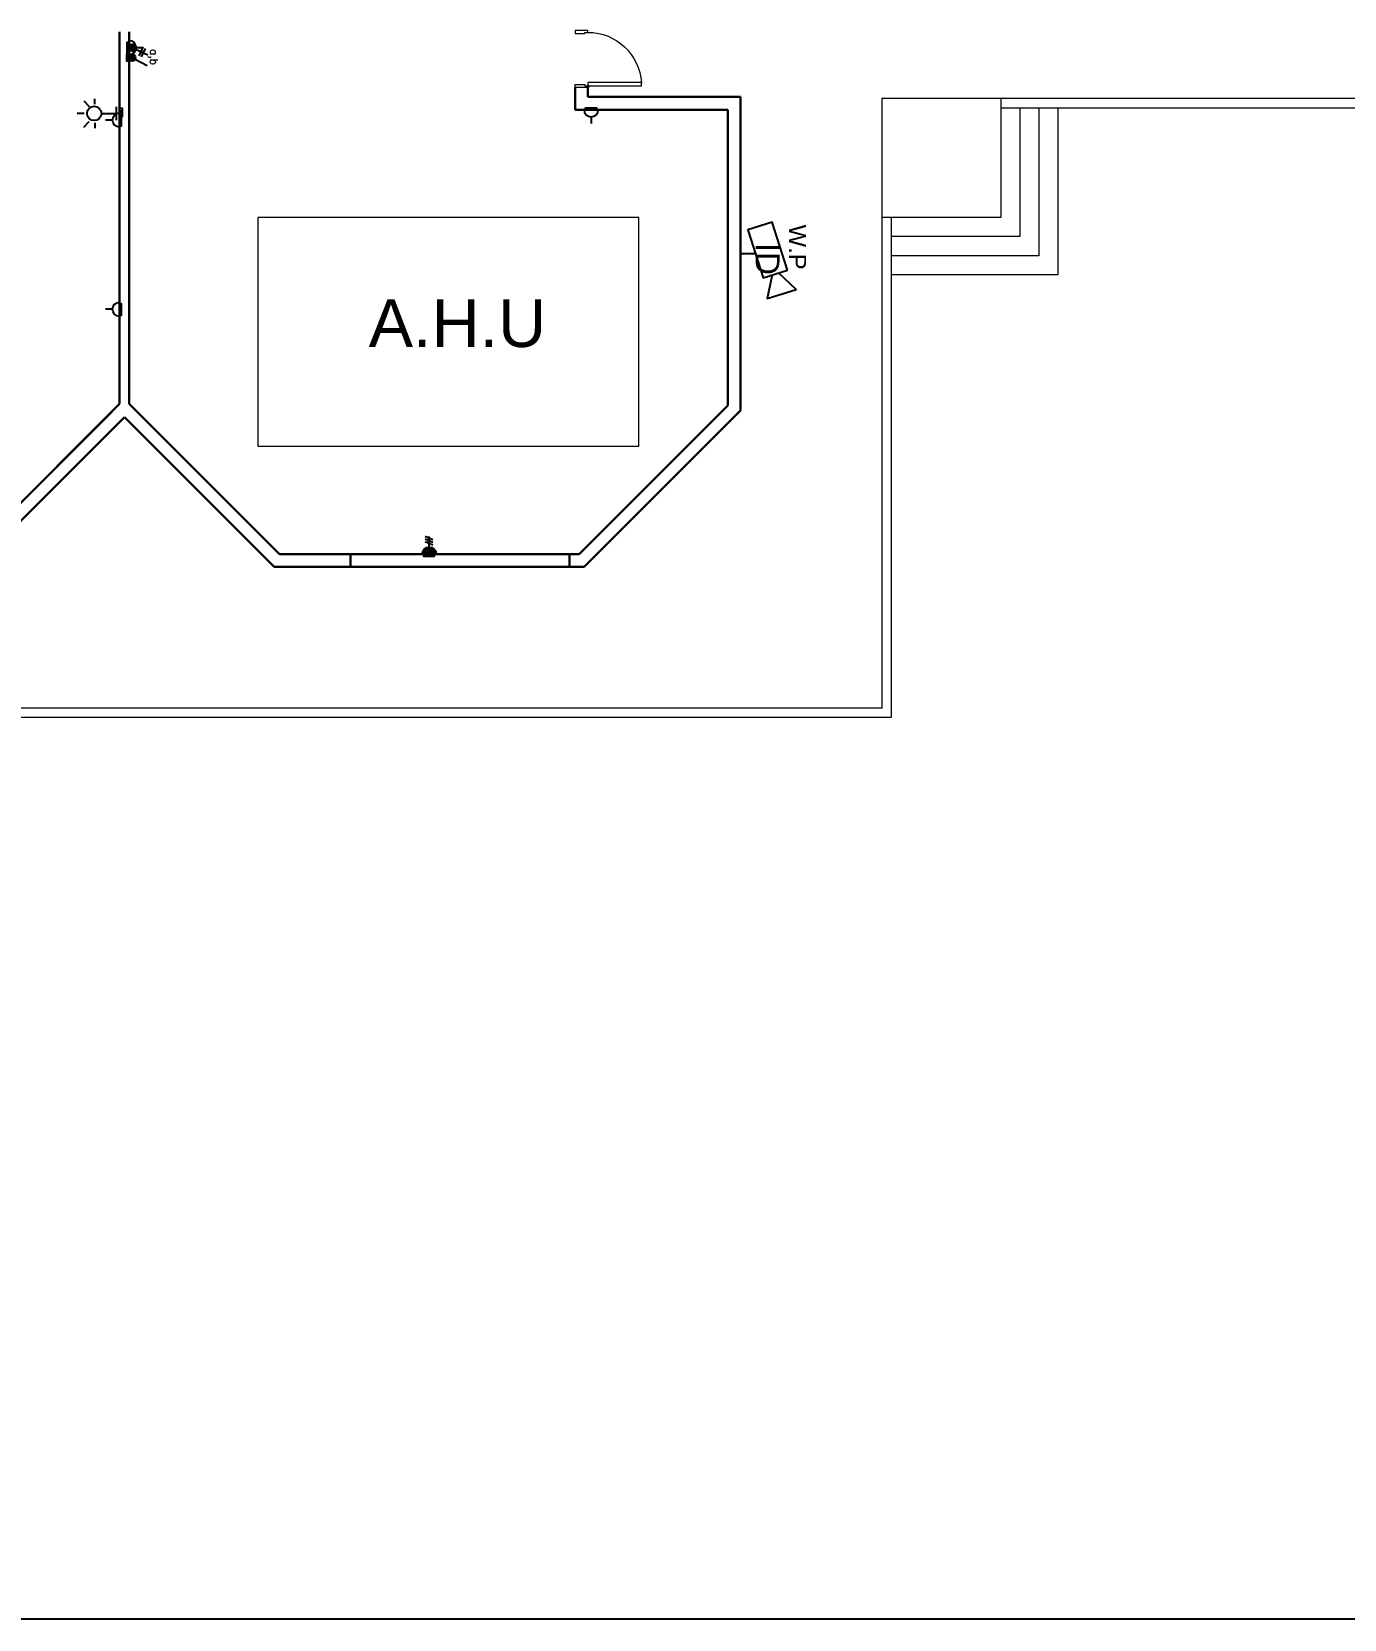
# Model space of a CAD drawing. Extents: x -15 to 148, y 313 to 399.
# Drawn here: x 44.74 to 65.41, y 312.72 to 337.73 of the extents above; entities that cross this region are included whole.
import ezdxf

# ---------------------------------------------------------------- set-up
doc = ezdxf.new("R2010")
doc.units = 0
doc.header["$LTSCALE"] = 0.15
doc.layers.get('0').update_dxf_attribs({"color": 252})
for name, color, linetype in [('0 CCTV', 252, 'Continuous'), ('0 fire alarm', 252, 'Continuous'), ('0 NAMES', 252, 'Continuous'), ('0 sockets', 252, 'Continuous'), ('bound', 252, 'Continuous'), ('CCTV', 4, 'Continuous'), ('E- Power- SYM', 4, 'Continuous'), ('E-SOCK', 2, 'Continuous'), ('E-TEXT', 3, 'Continuous'), ('Lighting Swiches Layer', 4, 'Continuous')]:
    doc.layers.add(name, color=color, linetype=linetype)
for name, color, linetype, lineweight in [('anal', 252, 'Continuous', 20), ('DOOR', 252, 'Continuous', 20), ('E-LT-CKT-NM', 7, 'Continuous', 30), ('wall', 252, 'Continuous', 30)]:
    doc.layers.add(name, color=color, linetype=linetype, lineweight=lineweight)
doc.styles.add('Arial_3', font='arial.ttf', dxfattribs={"height": 2.345885})
doc.styles.add('E80', font='simplex.shx', dxfattribs={"height": 200})
doc.styles.add('SDC-TEXT-ARB', font='sdc-arb.shx')
pattern_1 = [(0, (-301.6926, 2.516), (0, 6.985), [5.08, -1.905]), (90, (-301.6926, 2.516), (-6.985, 4e-16), [5.08, -1.905])]
pattern_2 = [(0, (0, 0), (0, 6.985), [5.08, -1.905]), (90, (0, 0), (-6.985, 4e-16), [5.08, -1.905])]

# ---------------------------------------------------------------- blocks, each defined once
blk = doc.blocks.new('*U163')
at = {"linetype": 'ByBlock'}
h = blk.add_hatch(dxfattribs=at)
h.set_pattern_fill('ANGLE', color=2)
h.set_pattern_definition(pattern_1)
h.paths.add_polyline_path([(87, -25, 1), (127, -25, 1)])
at = {"color": 6, "linetype": 'ByBlock'}
blk.add_lwpolyline([(-154, 0), (164, 0), (164, -52), (-154, -52)], close=True, dxfattribs=at)
for centre in [(-107, -25), (107, -25)]:
    blk.add_circle(centre, 20.1, dxfattribs=at)
at = {"layer": 'E-SOCK'}
for p, q in [((-300, 0), (300, 0)), ((0, 200), (0, 395))]:
    blk.add_line(p, q, dxfattribs=at)
blk.add_arc((0, 0), 200, 0, 180, dxfattribs=at)
blk = doc.blocks.new('D90')
at = {"layer": 'DOOR'}
for points in [[(0.03, 0.2), (0.03, 1.04), (0.078, 1.04), (0.078, 0.2)], [(0.03, 0.2), (0, 0.2), (0, 0), (0.05, 0), (0.05, 0.15), (0.03, 0.15)], [(0.87, 0.2), (0.9, 0.2), (0.9, 0), (0.85, 0), (0.85, 0.15), (0.87, 0.15)]]:
    blk.add_lwpolyline(points, close=True, dxfattribs=at)
blk.add_circle((0.02, 0.21), 0.01, dxfattribs=at)
blk.add_arc((0.025, 0.197), 0.845, 0.2218, 86.3889, dxfattribs=at)
blk = doc.blocks.new('ARCH')
at = {"layer": 'anal'}
for p, q in [((96.525, 336.675), (58.125, 336.675)), ((58.125, 336.675), (58.125, 329.4)), ((60, 336.675), (60, 335.4)), ((96.675, 336.525), (60, 336.525)), ((60.3, 336.525), (60.3, 335.4)), ((60.6, 336.525), (60.6, 335.4)), ((60.9, 336.525), (60.9, 335.4)), ((60, 335.4), (60, 334.8)), ((60.3, 335.4), (60.3, 334.5)), ((60.6, 335.4), (60.6, 334.2)), ((60.9, 335.4), (60.9, 333.9)), ((60, 334.8), (58.125, 334.8)), ((58.275, 334.8), (58.275, 329.4)), ((60.3, 334.5), (58.275, 334.5)), ((60.6, 334.2), (58.275, 334.2)), ((60.9, 333.9), (58.275, 333.9)), ((58.125, 329.4), (58.125, 327.075)), ((58.275, 329.4), (58.275, 326.925)), ((58.275, 326.925), (34.725, 326.925)), ((58.125, 327.075), (36.075, 327.075))]:
    blk.add_line(p, q, dxfattribs=at)
blk.add_lwpolyline([(54.3, 334.8), (48.3, 334.8), (48.3, 331.2), (54.3, 331.2)], close=True, dxfattribs=at)
at = {"layer": 'bound', "color": 2}
blk.add_lwpolyline([(91.902, 377.348), (94.426, 377.348), (94.426, 312.722), (-14.994, 312.722), (-14.994, 377.09), (94.639, 377.09)], dxfattribs=at)
at = {"layer": 'wall'}
for p, q in [((46.125, 331.866), (46.125, 337.727)), ((46.275, 331.866), (46.275, 337.727)), ((53.3, 336.5), (53.3, 336.848)), ((53.5, 336.7), (53.5, 336.848)), ((55.9, 336.7), (53.5, 336.7)), ((55.9, 336.7), (55.9, 331.759)), ((55.7, 336.5), (53.3, 336.5)), ((55.7, 336.5), (55.7, 331.841)), ((46.125, 331.866), (43.759, 329.5)), ((48.641, 329.5), (46.275, 331.866)), ((55.7, 331.841), (53.359, 329.5)), ((46, 331.741), (43.759, 329.5)), ((46.2, 331.659), (43.871, 329.329)), ((48.559, 329.3), (46.2, 331.659)), ((55.9, 331.759), (53.441, 329.3)), ((46, 331.459), (43.841, 329.3)), ((48.641, 329.5), (53.359, 329.5)), ((49.759, 329.475), (49.759, 329.3)), ((53.209, 329.5), (53.209, 329.3)), ((53.4, 329.3), (48.559, 329.3)), ((53.441, 329.3), (48.6, 329.3))]:
    blk.add_line(p, q, dxfattribs=at)
at = {"layer": 'DOOR', "xscale": -1, "rotation": 270}
blk.add_blockref('D90', (53.3, 336.848), dxfattribs=at)
at = {"layer": 'anal', "insert": (50.047, 333.512), "char_height": 0.75, "width": 4.8, "attachment_point": 1}
blk.add_mtext('{\\fArial|b0|i0|c0|p34;A.H.U}', dxfattribs=at)
blk = doc.blocks.new('INDUSTRIAL SOCKET 3PH')
at = {"linetype": 'ByBlock'}
h = blk.add_hatch(dxfattribs=at)
h.set_pattern_fill('ANGLE', color=2)
h.set_pattern_definition(pattern_2)
h.paths.add_polyline_path([(0.119, -0.039, 1), (0.185, -0.039, 1)])
at = {"layer": 'E-SOCK'}
h = blk.add_hatch(color=256, dxfattribs=at)
h.dxf.hatch_style = 1
h.paths.add_polyline_path([(-0.297, 0), (0.297, 0, 1)])
at = {"color": 6, "linetype": 'ByBlock'}
blk.add_lwpolyline([(-0.227, 0), (0.238, 0), (0.238, -0.092), (-0.227, -0.092)], close=True, dxfattribs=at)
for centre in [(-0.152, -0.039), (0.152, -0.039)]:
    blk.add_circle(centre, 0.033, dxfattribs=at)
at = {"layer": 'E-SOCK'}
for p, q in [((0.168, 0.757), (-0.148, 0.619)), ((0, 0.297), (0, 0.732)), ((-0.446, 0), (0.446, 0)), ((0.168, 0.64), (-0.148, 0.502)), ((0.168, 0.526), (-0.148, 0.388))]:
    blk.add_line(p, q, dxfattribs=at)
blk.add_arc((0, 0), 0.297, 0, 180, dxfattribs=at)
blk = doc.blocks.new('*U165')
at = {"linetype": 'ByBlock'}
h = blk.add_hatch(dxfattribs=at)
h.set_pattern_fill('ANGLE', color=2)
h.set_pattern_definition(pattern_1)
h.paths.add_polyline_path([(87, -25, 1), (127, -25, 1)])
at = {"color": 6, "linetype": 'ByBlock'}
blk.add_lwpolyline([(-154, 0), (164, 0), (164, -52), (-154, -52)], close=True, dxfattribs=at)
for centre in [(-107, -25), (107, -25)]:
    blk.add_circle(centre, 20.1, dxfattribs=at)
at = {"layer": 'E-SOCK'}
for p, q in [((-300, 0), (300, 0)), ((0, 200), (0, 395))]:
    blk.add_line(p, q, dxfattribs=at)
blk.add_arc((0, 0), 200, 0, 180, dxfattribs=at)
blk = doc.blocks.new('switch one way two gang')
at = {"linetype": 'ByBlock'}
h = blk.add_hatch(dxfattribs=at)
h.set_pattern_fill('ANGLE', color=2)
h.set_pattern_definition([(0, (0.01, -0.0003), (0, 6.985), [5.08, -1.905]), (90, (0.01, -0.0003), (-6.985, 4e-16), [5.08, -1.905])])
h.paths.add_polyline_path([(0.17, -0.05, 1), (0.107, -0.05, 1)])
h = blk.add_hatch(dxfattribs=at)
h.set_pattern_fill('ANGLE', color=2)
h.set_pattern_definition(pattern_2)
h.paths.add_polyline_path([(0.107, -0.05, 1), (0.17, -0.05, 1)])
at = {"layer": 'Lighting Swiches Layer'}
blk.add_hatch(color=256, dxfattribs=at).paths.add_polyline_path([(0.179, 0.179, 1), (-0.179, 0.179, 1)])
at = {"color": 6, "linetype": 'ByBlock'}
blk.add_lwpolyline([(-0.169, 0), (0.189, 0), (0.189, -0.095), (-0.169, -0.095)], close=True, dxfattribs=at)
for centre in [(-0.119, -0.05), (0.139, -0.05)]:
    blk.add_circle(centre, 0.0311, dxfattribs=at)
at = {"layer": 'Lighting Swiches Layer'}
for p, q in [((0.042, 0.847), (0.484, 0.637)), ((0.077, 0.341), (0.384, 0.988)), ((-0.02, 0.721), (0.422, 0.511))]:
    blk.add_line(p, q, dxfattribs=at)
blk.add_circle((0, 0.179), 0.179, dxfattribs=at)
at = {"layer": 'E-TEXT', "style": 'E80'}
blk.add_text('a,b', height=0.408, rotation=360, dxfattribs=at).set_placement((0.081, 1.105))
blk = doc.blocks.new('11')
at = {"layer": 'Lighting Swiches Layer'}
blk.add_hatch(color=256, dxfattribs=at).paths.add_polyline_path([(77310, 15167, 1), (77089, 15167, 1)])
blk.add_line((77251, 15264), (77455, 15654), dxfattribs=at)
blk.add_circle((77200, 15167), 110, dxfattribs=at)
blk = doc.blocks.new('switch one way one gang')
at = {"linetype": 'ByBlock'}
h = blk.add_hatch(dxfattribs=at)
h.set_pattern_fill('ANGLE', color=2)
h.set_pattern_definition(pattern_2)
h.paths.add_polyline_path([(0.098, -0.05, 1), (0.16, -0.05, 1)])
h = blk.add_hatch(dxfattribs=at)
h.set_pattern_fill('ANGLE', color=2)
h.set_pattern_definition(pattern_2)
h.paths.add_polyline_path([(0.16, -0.05, 1), (0.098, -0.05, 1)])
at = {"color": 6, "linetype": 'ByBlock'}
blk.add_lwpolyline([(-0.179, 0), (0.179, 0), (0.179, -0.095), (-0.179, -0.095)], close=True, dxfattribs=at)
for centre in [(-0.129, -0.05), (0.129, -0.05)]:
    blk.add_circle(centre, 0.0311, dxfattribs=at)
at = {"layer": 'E- Power- SYM', "xscale": 0.001626735360157606, "yscale": 0.001626735360157606, "zscale": 0.001626735360157606}
blk.add_blockref('11', (-125.583, -24.493), dxfattribs=at)
blk = doc.blocks.new('f4')
at = {"layer": 'CCTV'}
for p, q in [((94306, 51895), (94306, 51688)), ((94444, 51688), (94167, 51688))]:
    blk.add_line(p, q, dxfattribs=at)
at = {"layer": 'CCTV', "flags": 128}
blk.add_lwpolyline([(94528, 52333), (93870, 52123), (93977, 51790), (94634, 52000)], close=True, dxfattribs=at)
blk.add_lwpolyline([(94595, 52123), (94921, 52055), (94794, 52454), (94567, 52210)], dxfattribs=at)
at = {"layer": 'CCTV', "color": 7, "lineweight": 15, "insert": (93904, 52590), "char_height": 234.6, "width": 738.13, "attachment_point": 1, "line_spacing_factor": 0.941778, "style": 'Arial_3'}
blk.add_mtext('W.P', dxfattribs=at)
at = {"layer": 'E-LT-CKT-NM', "style": 'SDC-TEXT-ARB'}
blk.add_attdef('ID', (94159, 51899), '', height=326, dxfattribs=at)
blk = doc.blocks.new('AS')
at = {"layer": 'E-LT-CKT-NM', "xscale": 0.001146844099872414, "yscale": 0.001146844099872414, "zscale": 0.001146844099872414}
blk.add_blockref('f4', (-108.154, -59.278), dxfattribs=at).add_auto_attribs({'ID': 'ID'})
blk = doc.blocks.new('*U209')
at = {"linetype": 'ByBlock'}
h = blk.add_hatch(dxfattribs=at)
h.set_pattern_fill('ANGLE', color=2)
h.set_pattern_definition(pattern_2)
h.paths.add_polyline_path([(27, -14, 1), (15, -14, 1)])
at = {"color": 1}
for p, q in [((-90, 325), (-148, 383)), ((-1, 374), (-1, 450)), ((135, 380), (75, 321)), ((-99, 262), (-155, 262)), ((0, 193), (0, 35)), ((99, 262), (155, 262)), ((71, 35), (-71, 35)), ((71, 0), (-71, 0))]:
    blk.add_line(p, q, dxfattribs=at)
at = {"color": 6, "linetype": 'ByBlock'}
blk.add_lwpolyline([(-37, 0), (54, 0), (54, -26), (-37, -26)], close=True, dxfattribs=at)
at = {"color": 1}
blk.add_circle((0, 269), 75.9, dxfattribs=at)
at = {"color": 6, "linetype": 'ByBlock'}
for centre in [(-21, -14), (21, -14)]:
    blk.add_circle(centre, 6, dxfattribs=at)

msp = doc.modelspace()

# ---------------------------------------------------------------- block references
at = {"layer": '0 CCTV', "color": 3, "rotation": 270}
msp.add_blockref('AS', (55.9, 334.229), dxfattribs=at)
at = {"layer": '0 fire alarm', "color": 3, "xscale": 0.001488, "yscale": 0.001488, "zscale": 0.001488, "rotation": 90}
msp.add_blockref('*U209', (46.125, 336.441), dxfattribs=at)
at = {"layer": '0 NAMES', "color": 6, "linetype": 'ByBlock', "xscale": 0.3, "yscale": 0.3, "zscale": 0.3, "rotation": 270}
for name, p in [('switch one way one gang', (46.268, 337.319)), ('switch one way two gang', (46.275, 337.477))]:
    msp.add_blockref(name, p, dxfattribs=at)
at = {"layer": '0 sockets', "color": 3}
msp.add_blockref('ARCH', (0, 0), dxfattribs=at)
at = {"layer": '0 sockets', "color": 3, "yscale": 0.0005570000000000001, "zscale": 0.0005570000000000001}
for name, p, xscale, rotation in [('*U165', (46.275, 337.477), 0.0005570000000000001, 270), ('*U163', (46.125, 336.337), -0.0005570000000000001, 90), ('*U165', (53.55, 336.5), 0.0005570000000000001, 180), ('*U163', (46.125, 333.357), -0.0005570000000000001, 90)]:
    msp.add_blockref(name, p, dxfattribs=dict(at, xscale=xscale, rotation=rotation))
at = {"layer": '0 sockets', "color": 3, "xscale": -0.375, "yscale": 0.375, "zscale": -0.375}
msp.add_blockref('INDUSTRIAL SOCKET 3PH', (51, 329.5), dxfattribs=at)

doc.saveas('drawing.dxf')
